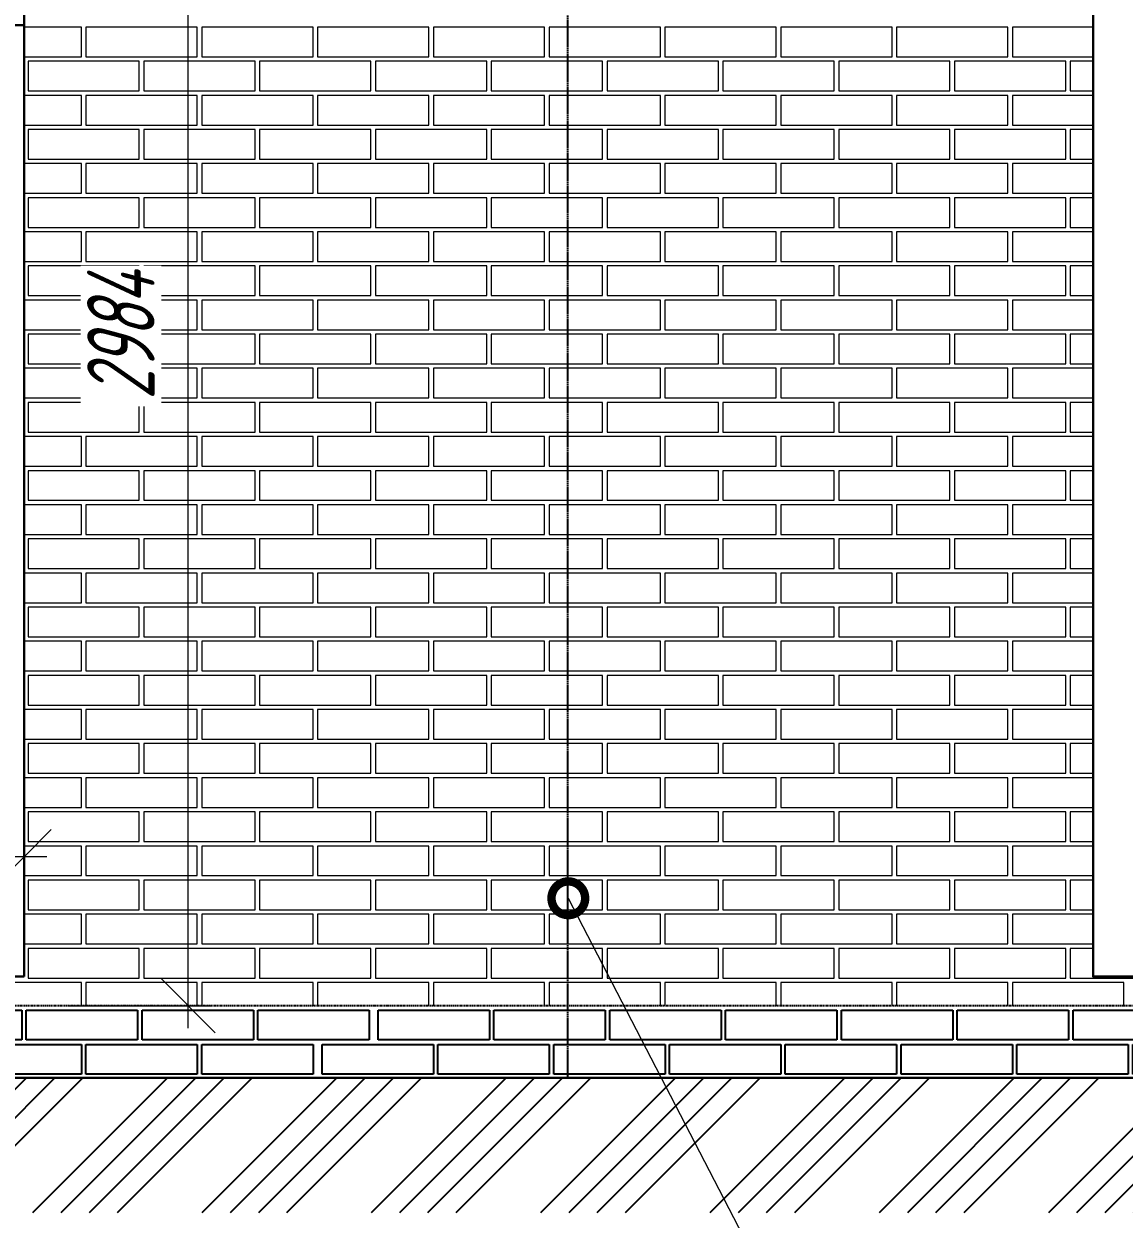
# Model space of a CAD drawing. Header units: millimetres. Extents: x -85477 to 745244, y -3684 to 128206.
# Drawn here: x 720437 to 722888, y 70529 to 73191 of the extents above; entities that cross this region are included whole.
import ezdxf
from ezdxf import colors
from ezdxf.entities.mleader import LeaderData, LeaderLine
from ezdxf.math import Vec2, Vec3

# ---------------------------------------------------------------- set-up
doc = ezdxf.new("R2010")
doc.units = ezdxf.units.MM
doc.linetypes.add('ACAD_ISO02W100', pattern=[15, 12, -3])
doc.linetypes.add('JIS_02_0.7', pattern=[1.35, 0.75, -0.6])
for name, color, linetype, lineweight in [('РАЗМЕРЫ', 5, 'Continuous', 15), ('СТЕНЫ 01', 7, 'Continuous', 50), ('ТЕКСТ', 106, 'Continuous', 20)]:
    doc.layers.add(name, color=color, linetype=linetype, lineweight=lineweight)
doc.layers.add('ШТРИХОВКА', color=3, linetype='Continuous', transparency=0.5)
doc.styles.add('ism - 01', font='simplex.shx', dxfattribs={"width": 0.62, "oblique": 15, "height": 150})
doc.styles.add('ism - 02', font='simplex.shx', dxfattribs={"width": 0.8, "oblique": 15, "height": 150})
doc.dimstyles.new('ism - 01', dxfattribs={"dimtxt": 150, "dimasz": 120, "dimexe": 50, "dimexo": 100, "dimgap": 65, "dimtad": 1, "dimdec": 0, "dimtxsty": 'ism - 01', "dimblk": 'OBLIQUE', "dimcen": 0, "dimdle": 50, "dimadec": 0, "dimazin": 0, "dimtfac": 1, "dimtdec": 0, "dimtmove": 0, "dimatfit": 3, "dimldrblk": 'OBLIQUE', "dimfxl": 1, "dimlwd": -1, "dimlwe": -1, "dimarcsym": 0})

# ---------------------------------------------------------------- blocks, each defined once
blk = doc.blocks.new('_DotSmall')
at = {"color": 0, "linetype": 'ByBlock', "const_width": 0.5}
blk.add_lwpolyline([(-0.0625, 0, 1), (0.0625, 0, 1)], format="xyb", close=True, dxfattribs=at)
blk = doc.blocks.new('_Oblique')
at = {"color": 0, "lineweight": -2}
blk.add_line((-0.5, -0.5), (0.5, 0.5), dxfattribs=at)
blk = doc.blocks.new('*D366')
at = {"layer": 'Defpoints', "color": 0}
for p in [(720437.6, 73988), (720803, 73988), (720437.6, 71004)]:
    blk.add_point(p, dxfattribs=at)
at = {"layer": 'РАЗМЕРЫ', "color": 0}
for p, q in [((720803, 70954), (720803, 74038)), ((720537.6, 73988), (720853, 73988)), ((720537.6, 71004), (720853, 71004))]:
    blk.add_line(p, q, dxfattribs=at)
at = {"layer": 'РАЗМЕРЫ', "color": 0, "xscale": 120, "yscale": 120, "zscale": 120}
for p, rotation in [((720803, 73988), 90), ((720803, 71004), 270)]:
    blk.add_blockref('_Oblique', p, dxfattribs=dict(at, rotation=rotation))
at = {"layer": 'РАЗМЕРЫ', "color": 0, "insert": (720652.9, 72496), "char_height": 150, "attachment_point": 5, "rotation": 90, "style": 'ism - 01', "bg_fill": 3, "box_fill_scale": 1.1, "bg_fill_color": 256, "bg_fill_true_color": 13158600, "bg_fill_transparency": 0}
blk.add_mtext('2984', dxfattribs=at)
blk = doc.blocks.new('*D493')
at = {"layer": 'Defpoints', "color": 0}
for p in [(720437.6, 71336.8), (720207.7, 71174), (720437.6, 71174)]:
    blk.add_point(p, dxfattribs=at)
at = {"layer": 'РАЗМЕРЫ', "color": 0, "linetype": 'Continuous'}
for p, q in [((719756.7, 71580.1), (720108.2, 71580.1)), ((720108.2, 71580.1), (720322.6, 71336.8)), ((720207.7, 71274), (720207.7, 71386.8)), ((720437.6, 71274), (720437.6, 71386.8)), ((720157.7, 71336.8), (720487.6, 71336.8))]:
    blk.add_line(p, q, dxfattribs=at)
at = {"layer": 'РАЗМЕРЫ', "color": 0, "xscale": 120, "yscale": 120, "zscale": 120, "rotation": 180}
blk.add_blockref('_Oblique', (720207.7, 71336.8), dxfattribs=at)
at = {"layer": 'РАЗМЕРЫ', "color": 0, "xscale": 120, "yscale": 120, "zscale": 120}
blk.add_blockref('_Oblique', (720437.6, 71336.8), dxfattribs=at)
at = {"layer": 'РАЗМЕРЫ', "color": 0, "insert": (719932.4, 71729), "char_height": 150, "attachment_point": 5, "style": 'ism - 01', "bg_fill": 3, "box_fill_scale": 1.1, "bg_fill_color": 256, "bg_fill_true_color": 13158600, "bg_fill_transparency": 0}
blk.add_mtext('230', dxfattribs=at)
blk = doc.blocks.new('пр')
at = {"color": 9}
for p, q in [((708865.5, 89384), (708865.5, 89450)), ((708865.5, 89450), (709113.5, 89450)), ((709113.5, 89450), (709113.5, 89384)), ((709123.5, 89384), (709123.5, 89450)), ((709123.5, 89450), (709371.5, 89450)), ((709371.5, 89450), (709371.5, 89384)), ((708740.5, 89308), (708740.5, 89374)), ((708740.5, 89374), (708988.5, 89374)), ((709113.5, 89384), (708865.5, 89384)), ((708988.5, 89374), (708988.5, 89308)), ((708998.5, 89308), (708998.5, 89374)), ((708998.5, 89374), (709246.5, 89374)), ((709371.5, 89384), (709123.5, 89384)), ((709246.5, 89374), (709246.5, 89308)), ((708988.5, 89308), (708740.5, 89308)), ((709246.5, 89308), (708998.5, 89308))]:
    blk.add_line(p, q, dxfattribs=at)

msp = doc.modelspace()

# ---------------------------------------------------------------- hatches: boundary and pattern name
at = {"layer": 'ШТРИХОВКА', "true_color": 0x000000}
h = msp.add_hatch(dxfattribs=at)
h.set_pattern_fill('ANSI34', color=18, scale=14)
h.set_pattern_definition([(45, (62769.92, -19123.8), (-188.58538, 188.58538), []), (45, (62832.78, -19123.8), (-188.58538, 188.58538), []), (45, (62895.65, -19123.8), (-188.58538, 188.58538), []), (45, (62958.5, -19123.8), (-188.58538, 188.58538), [])])
h.paths.add_polyline_path([(711656.6, 71004), (705769.8, 71004), (705770.3, 70704), (711469.1, 70704), (714550.4, 68006.5), (717981.6, 68006.5), (717981.6, 70544), (723506.6, 70544), (723506.6, 70844), (717681.6, 70844), (717681.6, 68254), (714581.6, 68254), (714581.6, 68466), (714337.8, 68466), (714337.8, 68677.5), (714094.1, 68677.5), (714094.1, 68889), (713850.3, 68889), (713850.3, 69100.5), (713606.6, 69100.5), (713606.6, 69312), (713362.8, 69312), (713362.8, 69523.5), (713119.1, 69523.5), (713119.1, 69735), (712875.3, 69735), (712875.3, 69946.5), (712631.6, 69946.5), (712631.6, 70158), (712387.8, 70158), (712387.8, 70369.5), (712144.1, 70369.5), (712144.1, 70581), (711900.3, 70581), (711900.3, 70792.5), (711656.6, 70792.5)])

# ---------------------------------------------------------------- linework, layer by layer
at = {"layer": 'РАЗМЕРЫ', "color": 9, "transparency": 33554559}
for points in [[(720437.6, 73118), (720564.9, 73118), (720564.9, 73184), (720437.6, 73184)], [(722818.6, 73184), (722638.9, 73184), (722638.9, 73118), (722818.6, 73118)], [(722818.6, 73108), (722767.9, 73108), (722767.9, 73042), (722818.6, 73042)], [(720437.6, 72966), (720564.9, 72966), (720564.9, 73032), (720437.6, 73032)], [(722818.6, 73032), (722638.9, 73032), (722638.9, 72966), (722818.6, 72966)], [(722818.6, 72956), (722767.9, 72956), (722767.9, 72890), (722818.6, 72890)], [(720437.6, 72814), (720564.9, 72814), (720564.9, 72880), (720437.6, 72880)], [(722818.6, 72880), (722638.9, 72880), (722638.9, 72814), (722818.6, 72814)], [(722818.6, 72804), (722767.9, 72804), (722767.9, 72738), (722818.6, 72738)], [(720437.6, 72662), (720564.9, 72662), (720564.9, 72728), (720437.6, 72728)], [(722818.6, 72728), (722638.9, 72728), (722638.9, 72662), (722818.6, 72662)], [(722818.6, 72652), (722767.9, 72652), (722767.9, 72586), (722818.6, 72586)], [(720437.6, 72510), (720564.9, 72510), (720564.9, 72576), (720437.6, 72576)], [(722818.6, 72576), (722638.9, 72576), (722638.9, 72510), (722818.6, 72510)], [(722818.6, 72500), (722767.9, 72500), (722767.9, 72434), (722818.6, 72434)], [(720437.6, 72358), (720564.9, 72358), (720564.9, 72424), (720437.6, 72424)], [(722818.6, 72424), (722638.9, 72424), (722638.9, 72358), (722818.6, 72358)], [(722818.6, 72348), (722767.9, 72348), (722767.9, 72282), (722818.6, 72282)], [(720437.6, 72206), (720564.9, 72206), (720564.9, 72272), (720437.6, 72272)], [(722818.6, 72272), (722638.9, 72272), (722638.9, 72206), (722818.6, 72206)], [(722818.6, 72196), (722767.9, 72196), (722767.9, 72130), (722818.6, 72130)], [(720437.6, 72054), (720564.9, 72054), (720564.9, 72120), (720437.6, 72120)], [(722818.6, 72120), (722638.9, 72120), (722638.9, 72054), (722818.6, 72054)], [(722818.6, 72044), (722767.9, 72044), (722767.9, 71978), (722818.6, 71978)], [(720437.6, 71902), (720564.9, 71902), (720564.9, 71968), (720437.6, 71968)], [(722818.6, 71968), (722638.9, 71968), (722638.9, 71902), (722818.6, 71902)], [(722818.6, 71892), (722767.9, 71892), (722767.9, 71826), (722818.6, 71826)], [(720437.6, 71750), (720564.9, 71750), (720564.9, 71816), (720437.6, 71816)], [(722818.6, 71816), (722638.9, 71816), (722638.9, 71750), (722818.6, 71750)], [(722818.6, 71740), (722767.9, 71740), (722767.9, 71674), (722818.6, 71674)], [(720437.6, 71598), (720564.9, 71598), (720564.9, 71664), (720437.6, 71664)], [(722818.6, 71664), (722638.9, 71664), (722638.9, 71598), (722818.6, 71598)], [(722818.6, 71588), (722767.9, 71588), (722767.9, 71522), (722818.6, 71522)], [(720437.6, 71446), (720564.9, 71446), (720564.9, 71512), (720437.6, 71512)], [(722818.6, 71512), (722638.9, 71512), (722638.9, 71446), (722818.6, 71446)], [(722818.6, 71436), (722767.9, 71436), (722767.9, 71370), (722818.6, 71370)], [(720437.6, 71294), (720564.9, 71294), (720564.9, 71360), (720437.6, 71360)], [(722818.6, 71360), (722638.9, 71360), (722638.9, 71294), (722818.6, 71294)], [(722818.6, 71284), (722767.9, 71284), (722767.9, 71218), (722818.6, 71218)], [(720437.6, 71142), (720564.9, 71142), (720564.9, 71208), (720437.6, 71208)], [(722818.6, 71208), (722638.9, 71208), (722638.9, 71142), (722818.6, 71142)], [(722818.6, 71132), (722767.9, 71132), (722767.9, 71066), (723015.9, 71066), (723015.9, 71069)], [(720564.9, 71004), (720564.9, 71056), (720316.9, 71056), (720316.9, 71004)], [(720822.9, 71004), (720822.9, 71056), (720574.9, 71056), (720574.9, 71004)], [(721080.9, 71004), (721080.9, 71056), (720832.9, 71056), (720832.9, 71004)], [(721338.9, 71004), (721338.9, 71056), (721090.9, 71056), (721090.9, 71004)], [(721596.9, 71004), (721596.9, 71056), (721348.9, 71056), (721348.9, 71004)], [(721854.9, 71004), (721854.9, 71056), (721606.9, 71056), (721606.9, 71004)], [(722112.9, 71004), (722112.9, 71056), (721864.9, 71056), (721864.9, 71004)], [(722370.9, 71004), (722370.9, 71056), (722122.9, 71056), (722122.9, 71004)], [(722628.9, 71004), (722628.9, 71056), (722380.9, 71056), (722380.9, 71004)], [(722886.9, 71004), (722886.9, 71056), (722638.9, 71056), (722638.9, 71004)]]:
    msp.add_lwpolyline(points, dxfattribs=at)
for points in [[(720574.9, 73118), (720822.9, 73118), (720822.9, 73184), (720574.9, 73184)], [(720832.9, 73118), (721080.9, 73118), (721080.9, 73184), (720832.9, 73184)], [(721090.9, 73118), (721338.9, 73118), (721338.9, 73184), (721090.9, 73184)], [(721348.9, 73118), (721596.9, 73118), (721596.9, 73184), (721348.9, 73184)], [(721606.9, 73118), (721854.9, 73118), (721854.9, 73184), (721606.9, 73184)], [(721864.9, 73118), (722112.9, 73118), (722112.9, 73184), (721864.9, 73184)], [(722122.9, 73118), (722370.9, 73118), (722370.9, 73184), (722122.9, 73184)], [(722380.9, 73118), (722628.9, 73118), (722628.9, 73184), (722380.9, 73184)], [(720445.9, 73042), (720693.9, 73042), (720693.9, 73108), (720445.9, 73108)], [(720703.9, 73042), (720951.9, 73042), (720951.9, 73108), (720703.9, 73108)], [(720961.9, 73042), (721209.9, 73042), (721209.9, 73108), (720961.9, 73108)], [(721219.9, 73042), (721467.9, 73042), (721467.9, 73108), (721219.9, 73108)], [(721477.9, 73042), (721725.9, 73042), (721725.9, 73108), (721477.9, 73108)], [(721735.9, 73042), (721983.9, 73042), (721983.9, 73108), (721735.9, 73108)], [(721993.9, 73042), (722241.9, 73042), (722241.9, 73108), (721993.9, 73108)], [(722251.9, 73042), (722499.9, 73042), (722499.9, 73108), (722251.9, 73108)], [(722509.9, 73042), (722757.9, 73042), (722757.9, 73108), (722509.9, 73108)], [(720574.9, 72966), (720822.9, 72966), (720822.9, 73032), (720574.9, 73032)], [(720832.9, 72966), (721080.9, 72966), (721080.9, 73032), (720832.9, 73032)], [(721090.9, 72966), (721338.9, 72966), (721338.9, 73032), (721090.9, 73032)], [(721348.9, 72966), (721596.9, 72966), (721596.9, 73032), (721348.9, 73032)], [(721606.9, 72966), (721854.9, 72966), (721854.9, 73032), (721606.9, 73032)], [(721864.9, 72966), (722112.9, 72966), (722112.9, 73032), (721864.9, 73032)], [(722122.9, 72966), (722370.9, 72966), (722370.9, 73032), (722122.9, 73032)], [(722380.9, 72966), (722628.9, 72966), (722628.9, 73032), (722380.9, 73032)], [(720445.9, 72890), (720693.9, 72890), (720693.9, 72956), (720445.9, 72956)], [(720703.9, 72890), (720951.9, 72890), (720951.9, 72956), (720703.9, 72956)], [(720961.9, 72890), (721209.9, 72890), (721209.9, 72956), (720961.9, 72956)], [(721219.9, 72890), (721467.9, 72890), (721467.9, 72956), (721219.9, 72956)], [(721477.9, 72890), (721725.9, 72890), (721725.9, 72956), (721477.9, 72956)], [(721735.9, 72890), (721983.9, 72890), (721983.9, 72956), (721735.9, 72956)], [(721993.9, 72890), (722241.9, 72890), (722241.9, 72956), (721993.9, 72956)], [(722251.9, 72890), (722499.9, 72890), (722499.9, 72956), (722251.9, 72956)], [(722509.9, 72890), (722757.9, 72890), (722757.9, 72956), (722509.9, 72956)], [(720574.9, 72814), (720822.9, 72814), (720822.9, 72880), (720574.9, 72880)], [(720832.9, 72814), (721080.9, 72814), (721080.9, 72880), (720832.9, 72880)], [(721090.9, 72814), (721338.9, 72814), (721338.9, 72880), (721090.9, 72880)], [(721348.9, 72814), (721596.9, 72814), (721596.9, 72880), (721348.9, 72880)], [(721606.9, 72814), (721854.9, 72814), (721854.9, 72880), (721606.9, 72880)], [(721864.9, 72814), (722112.9, 72814), (722112.9, 72880), (721864.9, 72880)], [(722122.9, 72814), (722370.9, 72814), (722370.9, 72880), (722122.9, 72880)], [(722380.9, 72814), (722628.9, 72814), (722628.9, 72880), (722380.9, 72880)], [(720445.9, 72738), (720693.9, 72738), (720693.9, 72804), (720445.9, 72804)], [(720703.9, 72738), (720951.9, 72738), (720951.9, 72804), (720703.9, 72804)], [(720961.9, 72738), (721209.9, 72738), (721209.9, 72804), (720961.9, 72804)], [(721219.9, 72738), (721467.9, 72738), (721467.9, 72804), (721219.9, 72804)], [(721477.9, 72738), (721725.9, 72738), (721725.9, 72804), (721477.9, 72804)], [(721735.9, 72738), (721983.9, 72738), (721983.9, 72804), (721735.9, 72804)], [(721993.9, 72738), (722241.9, 72738), (722241.9, 72804), (721993.9, 72804)], [(722251.9, 72738), (722499.9, 72738), (722499.9, 72804), (722251.9, 72804)], [(722509.9, 72738), (722757.9, 72738), (722757.9, 72804), (722509.9, 72804)], [(720574.9, 72662), (720822.9, 72662), (720822.9, 72728), (720574.9, 72728)], [(720832.9, 72662), (721080.9, 72662), (721080.9, 72728), (720832.9, 72728)], [(721090.9, 72662), (721338.9, 72662), (721338.9, 72728), (721090.9, 72728)], [(721348.9, 72662), (721596.9, 72662), (721596.9, 72728), (721348.9, 72728)], [(721606.9, 72662), (721854.9, 72662), (721854.9, 72728), (721606.9, 72728)], [(721864.9, 72662), (722112.9, 72662), (722112.9, 72728), (721864.9, 72728)], [(722122.9, 72662), (722370.9, 72662), (722370.9, 72728), (722122.9, 72728)], [(722380.9, 72662), (722628.9, 72662), (722628.9, 72728), (722380.9, 72728)], [(720445.9, 72586), (720693.9, 72586), (720693.9, 72652), (720445.9, 72652)], [(720703.9, 72586), (720951.9, 72586), (720951.9, 72652), (720703.9, 72652)], [(720961.9, 72586), (721209.9, 72586), (721209.9, 72652), (720961.9, 72652)], [(721219.9, 72586), (721467.9, 72586), (721467.9, 72652), (721219.9, 72652)], [(721477.9, 72586), (721725.9, 72586), (721725.9, 72652), (721477.9, 72652)], [(721735.9, 72586), (721983.9, 72586), (721983.9, 72652), (721735.9, 72652)], [(721993.9, 72586), (722241.9, 72586), (722241.9, 72652), (721993.9, 72652)], [(722251.9, 72586), (722499.9, 72586), (722499.9, 72652), (722251.9, 72652)], [(722509.9, 72586), (722757.9, 72586), (722757.9, 72652), (722509.9, 72652)], [(720574.9, 72510), (720822.9, 72510), (720822.9, 72576), (720574.9, 72576)], [(720832.9, 72510), (721080.9, 72510), (721080.9, 72576), (720832.9, 72576)], [(721090.9, 72510), (721338.9, 72510), (721338.9, 72576), (721090.9, 72576)], [(721348.9, 72510), (721596.9, 72510), (721596.9, 72576), (721348.9, 72576)], [(721606.9, 72510), (721854.9, 72510), (721854.9, 72576), (721606.9, 72576)], [(721864.9, 72510), (722112.9, 72510), (722112.9, 72576), (721864.9, 72576)], [(722122.9, 72510), (722370.9, 72510), (722370.9, 72576), (722122.9, 72576)], [(722380.9, 72510), (722628.9, 72510), (722628.9, 72576), (722380.9, 72576)], [(720445.9, 72434), (720693.9, 72434), (720693.9, 72500), (720445.9, 72500)], [(720703.9, 72434), (720951.9, 72434), (720951.9, 72500), (720703.9, 72500)], [(720961.9, 72434), (721209.9, 72434), (721209.9, 72500), (720961.9, 72500)], [(721219.9, 72434), (721467.9, 72434), (721467.9, 72500), (721219.9, 72500)], [(721477.9, 72434), (721725.9, 72434), (721725.9, 72500), (721477.9, 72500)], [(721735.9, 72434), (721983.9, 72434), (721983.9, 72500), (721735.9, 72500)], [(721993.9, 72434), (722241.9, 72434), (722241.9, 72500), (721993.9, 72500)], [(722251.9, 72434), (722499.9, 72434), (722499.9, 72500), (722251.9, 72500)], [(722509.9, 72434), (722757.9, 72434), (722757.9, 72500), (722509.9, 72500)], [(720574.9, 72358), (720822.9, 72358), (720822.9, 72424), (720574.9, 72424)], [(720832.9, 72358), (721080.9, 72358), (721080.9, 72424), (720832.9, 72424)], [(721090.9, 72358), (721338.9, 72358), (721338.9, 72424), (721090.9, 72424)], [(721348.9, 72358), (721596.9, 72358), (721596.9, 72424), (721348.9, 72424)], [(721606.9, 72358), (721854.9, 72358), (721854.9, 72424), (721606.9, 72424)], [(721864.9, 72358), (722112.9, 72358), (722112.9, 72424), (721864.9, 72424)], [(722122.9, 72358), (722370.9, 72358), (722370.9, 72424), (722122.9, 72424)], [(722380.9, 72358), (722628.9, 72358), (722628.9, 72424), (722380.9, 72424)], [(720445.9, 72282), (720693.9, 72282), (720693.9, 72348), (720445.9, 72348)], [(720703.9, 72282), (720951.9, 72282), (720951.9, 72348), (720703.9, 72348)], [(720961.9, 72282), (721209.9, 72282), (721209.9, 72348), (720961.9, 72348)], [(721219.9, 72282), (721467.9, 72282), (721467.9, 72348), (721219.9, 72348)], [(721477.9, 72282), (721725.9, 72282), (721725.9, 72348), (721477.9, 72348)], [(721735.9, 72282), (721983.9, 72282), (721983.9, 72348), (721735.9, 72348)], [(721993.9, 72282), (722241.9, 72282), (722241.9, 72348), (721993.9, 72348)], [(722251.9, 72282), (722499.9, 72282), (722499.9, 72348), (722251.9, 72348)], [(722509.9, 72282), (722757.9, 72282), (722757.9, 72348), (722509.9, 72348)], [(720574.9, 72206), (720822.9, 72206), (720822.9, 72272), (720574.9, 72272)], [(720832.9, 72206), (721080.9, 72206), (721080.9, 72272), (720832.9, 72272)], [(721090.9, 72206), (721338.9, 72206), (721338.9, 72272), (721090.9, 72272)], [(721348.9, 72206), (721596.9, 72206), (721596.9, 72272), (721348.9, 72272)], [(721606.9, 72206), (721854.9, 72206), (721854.9, 72272), (721606.9, 72272)], [(721864.9, 72206), (722112.9, 72206), (722112.9, 72272), (721864.9, 72272)], [(722122.9, 72206), (722370.9, 72206), (722370.9, 72272), (722122.9, 72272)], [(722380.9, 72206), (722628.9, 72206), (722628.9, 72272), (722380.9, 72272)], [(720445.9, 72130), (720693.9, 72130), (720693.9, 72196), (720445.9, 72196)], [(720703.9, 72130), (720951.9, 72130), (720951.9, 72196), (720703.9, 72196)], [(720961.9, 72130), (721209.9, 72130), (721209.9, 72196), (720961.9, 72196)], [(721219.9, 72130), (721467.9, 72130), (721467.9, 72196), (721219.9, 72196)], [(721477.9, 72130), (721725.9, 72130), (721725.9, 72196), (721477.9, 72196)], [(721735.9, 72130), (721983.9, 72130), (721983.9, 72196), (721735.9, 72196)], [(721993.9, 72130), (722241.9, 72130), (722241.9, 72196), (721993.9, 72196)], [(722251.9, 72130), (722499.9, 72130), (722499.9, 72196), (722251.9, 72196)], [(722509.9, 72130), (722757.9, 72130), (722757.9, 72196), (722509.9, 72196)], [(720574.9, 72054), (720822.9, 72054), (720822.9, 72120), (720574.9, 72120)], [(720832.9, 72054), (721080.9, 72054), (721080.9, 72120), (720832.9, 72120)], [(721090.9, 72054), (721338.9, 72054), (721338.9, 72120), (721090.9, 72120)], [(721348.9, 72054), (721596.9, 72054), (721596.9, 72120), (721348.9, 72120)], [(721606.9, 72054), (721854.9, 72054), (721854.9, 72120), (721606.9, 72120)], [(721864.9, 72054), (722112.9, 72054), (722112.9, 72120), (721864.9, 72120)], [(722122.9, 72054), (722370.9, 72054), (722370.9, 72120), (722122.9, 72120)], [(722380.9, 72054), (722628.9, 72054), (722628.9, 72120), (722380.9, 72120)], [(720445.9, 71978), (720693.9, 71978), (720693.9, 72044), (720445.9, 72044)], [(720703.9, 71978), (720951.9, 71978), (720951.9, 72044), (720703.9, 72044)], [(720961.9, 71978), (721209.9, 71978), (721209.9, 72044), (720961.9, 72044)], [(721219.9, 71978), (721467.9, 71978), (721467.9, 72044), (721219.9, 72044)], [(721477.9, 71978), (721725.9, 71978), (721725.9, 72044), (721477.9, 72044)], [(721735.9, 71978), (721983.9, 71978), (721983.9, 72044), (721735.9, 72044)], [(721993.9, 71978), (722241.9, 71978), (722241.9, 72044), (721993.9, 72044)], [(722251.9, 71978), (722499.9, 71978), (722499.9, 72044), (722251.9, 72044)], [(722509.9, 71978), (722757.9, 71978), (722757.9, 72044), (722509.9, 72044)], [(720574.9, 71902), (720822.9, 71902), (720822.9, 71968), (720574.9, 71968)], [(720832.9, 71902), (721080.9, 71902), (721080.9, 71968), (720832.9, 71968)], [(721090.9, 71902), (721338.9, 71902), (721338.9, 71968), (721090.9, 71968)], [(721348.9, 71902), (721596.9, 71902), (721596.9, 71968), (721348.9, 71968)], [(721606.9, 71902), (721854.9, 71902), (721854.9, 71968), (721606.9, 71968)], [(721864.9, 71902), (722112.9, 71902), (722112.9, 71968), (721864.9, 71968)], [(722122.9, 71902), (722370.9, 71902), (722370.9, 71968), (722122.9, 71968)], [(722380.9, 71902), (722628.9, 71902), (722628.9, 71968), (722380.9, 71968)], [(720445.9, 71826), (720693.9, 71826), (720693.9, 71892), (720445.9, 71892)], [(720703.9, 71826), (720951.9, 71826), (720951.9, 71892), (720703.9, 71892)], [(720961.9, 71826), (721209.9, 71826), (721209.9, 71892), (720961.9, 71892)], [(721219.9, 71826), (721467.9, 71826), (721467.9, 71892), (721219.9, 71892)], [(721477.9, 71826), (721725.9, 71826), (721725.9, 71892), (721477.9, 71892)], [(721735.9, 71826), (721983.9, 71826), (721983.9, 71892), (721735.9, 71892)], [(721993.9, 71826), (722241.9, 71826), (722241.9, 71892), (721993.9, 71892)], [(722251.9, 71826), (722499.9, 71826), (722499.9, 71892), (722251.9, 71892)], [(722509.9, 71826), (722757.9, 71826), (722757.9, 71892), (722509.9, 71892)], [(720574.9, 71750), (720822.9, 71750), (720822.9, 71816), (720574.9, 71816)], [(720832.9, 71750), (721080.9, 71750), (721080.9, 71816), (720832.9, 71816)], [(721090.9, 71750), (721338.9, 71750), (721338.9, 71816), (721090.9, 71816)], [(721348.9, 71750), (721596.9, 71750), (721596.9, 71816), (721348.9, 71816)], [(721606.9, 71750), (721854.9, 71750), (721854.9, 71816), (721606.9, 71816)], [(721864.9, 71750), (722112.9, 71750), (722112.9, 71816), (721864.9, 71816)], [(722122.9, 71750), (722370.9, 71750), (722370.9, 71816), (722122.9, 71816)], [(722380.9, 71750), (722628.9, 71750), (722628.9, 71816), (722380.9, 71816)], [(720445.9, 71674), (720693.9, 71674), (720693.9, 71740), (720445.9, 71740)], [(720703.9, 71674), (720951.9, 71674), (720951.9, 71740), (720703.9, 71740)], [(720961.9, 71674), (721209.9, 71674), (721209.9, 71740), (720961.9, 71740)], [(721219.9, 71674), (721467.9, 71674), (721467.9, 71740), (721219.9, 71740)], [(721477.9, 71674), (721725.9, 71674), (721725.9, 71740), (721477.9, 71740)], [(721735.9, 71674), (721983.9, 71674), (721983.9, 71740), (721735.9, 71740)], [(721993.9, 71674), (722241.9, 71674), (722241.9, 71740), (721993.9, 71740)], [(722251.9, 71674), (722499.9, 71674), (722499.9, 71740), (722251.9, 71740)], [(722509.9, 71674), (722757.9, 71674), (722757.9, 71740), (722509.9, 71740)], [(720574.9, 71598), (720822.9, 71598), (720822.9, 71664), (720574.9, 71664)], [(720832.9, 71598), (721080.9, 71598), (721080.9, 71664), (720832.9, 71664)], [(721090.9, 71598), (721338.9, 71598), (721338.9, 71664), (721090.9, 71664)], [(721348.9, 71598), (721596.9, 71598), (721596.9, 71664), (721348.9, 71664)], [(721606.9, 71598), (721854.9, 71598), (721854.9, 71664), (721606.9, 71664)], [(721864.9, 71598), (722112.9, 71598), (722112.9, 71664), (721864.9, 71664)], [(722122.9, 71598), (722370.9, 71598), (722370.9, 71664), (722122.9, 71664)], [(722380.9, 71598), (722628.9, 71598), (722628.9, 71664), (722380.9, 71664)], [(720445.9, 71522), (720693.9, 71522), (720693.9, 71588), (720445.9, 71588)], [(720703.9, 71522), (720951.9, 71522), (720951.9, 71588), (720703.9, 71588)], [(720961.9, 71522), (721209.9, 71522), (721209.9, 71588), (720961.9, 71588)], [(721219.9, 71522), (721467.9, 71522), (721467.9, 71588), (721219.9, 71588)], [(721477.9, 71522), (721725.9, 71522), (721725.9, 71588), (721477.9, 71588)], [(721735.9, 71522), (721983.9, 71522), (721983.9, 71588), (721735.9, 71588)], [(721993.9, 71522), (722241.9, 71522), (722241.9, 71588), (721993.9, 71588)], [(722251.9, 71522), (722499.9, 71522), (722499.9, 71588), (722251.9, 71588)], [(722509.9, 71522), (722757.9, 71522), (722757.9, 71588), (722509.9, 71588)], [(720574.9, 71446), (720822.9, 71446), (720822.9, 71512), (720574.9, 71512)], [(720832.9, 71446), (721080.9, 71446), (721080.9, 71512), (720832.9, 71512)], [(721090.9, 71446), (721338.9, 71446), (721338.9, 71512), (721090.9, 71512)], [(721348.9, 71446), (721596.9, 71446), (721596.9, 71512), (721348.9, 71512)], [(721606.9, 71446), (721854.9, 71446), (721854.9, 71512), (721606.9, 71512)], [(721864.9, 71446), (722112.9, 71446), (722112.9, 71512), (721864.9, 71512)], [(722122.9, 71446), (722370.9, 71446), (722370.9, 71512), (722122.9, 71512)], [(722380.9, 71446), (722628.9, 71446), (722628.9, 71512), (722380.9, 71512)], [(720445.9, 71370), (720693.9, 71370), (720693.9, 71436), (720445.9, 71436)], [(720703.9, 71370), (720951.9, 71370), (720951.9, 71436), (720703.9, 71436)], [(720961.9, 71370), (721209.9, 71370), (721209.9, 71436), (720961.9, 71436)], [(721219.9, 71370), (721467.9, 71370), (721467.9, 71436), (721219.9, 71436)], [(721477.9, 71370), (721725.9, 71370), (721725.9, 71436), (721477.9, 71436)], [(721735.9, 71370), (721983.9, 71370), (721983.9, 71436), (721735.9, 71436)], [(721993.9, 71370), (722241.9, 71370), (722241.9, 71436), (721993.9, 71436)], [(722251.9, 71370), (722499.9, 71370), (722499.9, 71436), (722251.9, 71436)], [(722509.9, 71370), (722757.9, 71370), (722757.9, 71436), (722509.9, 71436)], [(720574.9, 71294), (720822.9, 71294), (720822.9, 71360), (720574.9, 71360)], [(720832.9, 71294), (721080.9, 71294), (721080.9, 71360), (720832.9, 71360)], [(721090.9, 71294), (721338.9, 71294), (721338.9, 71360), (721090.9, 71360)], [(721348.9, 71294), (721596.9, 71294), (721596.9, 71360), (721348.9, 71360)], [(721606.9, 71294), (721854.9, 71294), (721854.9, 71360), (721606.9, 71360)], [(721864.9, 71294), (722112.9, 71294), (722112.9, 71360), (721864.9, 71360)], [(722122.9, 71294), (722370.9, 71294), (722370.9, 71360), (722122.9, 71360)], [(722380.9, 71294), (722628.9, 71294), (722628.9, 71360), (722380.9, 71360)], [(720445.9, 71218), (720693.9, 71218), (720693.9, 71284), (720445.9, 71284)], [(720703.9, 71218), (720951.9, 71218), (720951.9, 71284), (720703.9, 71284)], [(720961.9, 71218), (721209.9, 71218), (721209.9, 71284), (720961.9, 71284)], [(721219.9, 71218), (721467.9, 71218), (721467.9, 71284), (721219.9, 71284)], [(721477.9, 71218), (721725.9, 71218), (721725.9, 71284), (721477.9, 71284)], [(721735.9, 71218), (721983.9, 71218), (721983.9, 71284), (721735.9, 71284)], [(721993.9, 71218), (722241.9, 71218), (722241.9, 71284), (721993.9, 71284)], [(722251.9, 71218), (722499.9, 71218), (722499.9, 71284), (722251.9, 71284)], [(722509.9, 71218), (722757.9, 71218), (722757.9, 71284), (722509.9, 71284)], [(720574.9, 71142), (720822.9, 71142), (720822.9, 71208), (720574.9, 71208)], [(720832.9, 71142), (721080.9, 71142), (721080.9, 71208), (720832.9, 71208)], [(721090.9, 71142), (721338.9, 71142), (721338.9, 71208), (721090.9, 71208)], [(721348.9, 71142), (721596.9, 71142), (721596.9, 71208), (721348.9, 71208)], [(721606.9, 71142), (721854.9, 71142), (721854.9, 71208), (721606.9, 71208)], [(721864.9, 71142), (722112.9, 71142), (722112.9, 71208), (721864.9, 71208)], [(722122.9, 71142), (722370.9, 71142), (722370.9, 71208), (722122.9, 71208)], [(722380.9, 71142), (722628.9, 71142), (722628.9, 71208), (722380.9, 71208)], [(720445.9, 71066), (720693.9, 71066), (720693.9, 71132), (720445.9, 71132)], [(720703.9, 71066), (720951.9, 71066), (720951.9, 71132), (720703.9, 71132)], [(720961.9, 71066), (721209.9, 71066), (721209.9, 71132), (720961.9, 71132)], [(721219.9, 71066), (721467.9, 71066), (721467.9, 71132), (721219.9, 71132)], [(721477.9, 71066), (721725.9, 71066), (721725.9, 71132), (721477.9, 71132)], [(721735.9, 71066), (721983.9, 71066), (721983.9, 71132), (721735.9, 71132)], [(721993.9, 71066), (722241.9, 71066), (722241.9, 71132), (721993.9, 71132)], [(722251.9, 71066), (722499.9, 71066), (722499.9, 71132), (722251.9, 71132)], [(722509.9, 71066), (722757.9, 71066), (722757.9, 71132), (722509.9, 71132)]]:
    msp.add_lwpolyline(points, close=True, dxfattribs=at)
at = {"layer": 'СТЕНЫ 01', "linetype": 'ACAD_ISO02W100', "lineweight": -3, "ltscale": 0.3}
msp.add_lwpolyline([(721647.6, 75104), (721647.6, 70844)], dxfattribs=at)
at = {"layer": 'СТЕНЫ 01', "lineweight": 30}
msp.add_lwpolyline([(720437.6, 71069), (720437.6, 73988), (719061.6, 73988), (719061.6, 71069)], close=True, dxfattribs=at)
msp.add_lwpolyline([(720437.6, 73188.4), (719061.6, 73188.4)], dxfattribs=at)

# ---------------------------------------------------------------- next in the draw order: leaders
at = {"layer": 'ТЕКСТ', "color": 0}
ml = msp.add_multileader_mtext('Standard', dxfattribs=at)
ml.set_content('Термоусадочный шов', style='ism - 02')
ml.set_leader_properties(linetype='ByLayer', lineweight=-1)
ml.set_arrow_properties(name='DOTSMALL')
ml.build(insert=Vec2(0, 0))
ml.multileader.update_dxf_attribs({"text_left_attachment_type": 6, "text_right_attachment_type": 6, "arrow_head_size": 150})
ctx = ml.context
ctx.base_point, ctx.char_height, ctx.arrow_head_size, ctx.plane_origin = Vec3(722395, 70047.5), 150, 150, Vec3(718869.7, 67980.7)
ctx.left_attachment, ctx.right_attachment = 6, 6
notes = []
notes.append((ctx, [(0, (1, 1, 0), (722269.3, 70047.5), (1, 0), 125.7, [(0, [(721649.6, 71243.6)], 0, [])])]))
ctx.mtext.insert, ctx.mtext.flow_direction = Vec3(722397, 70247.5), 5
ctx.mtext.has_bg_fill, ctx.mtext.bg_color, ctx.mtext.bg_scale_factor, ctx.mtext.bg_transparency, ctx.mtext.use_window_bg_color = 1, -1073741824, 1.1, 0, 1
ml = msp.add_multileader_mtext('Standard', dxfattribs=at)
ml.set_content('Парапет спуска в подвал', style='ism - 02')
ml.set_leader_properties(linetype='ByLayer', lineweight=-1)
ml.set_arrow_properties(name='DOTSMALL')
ml.build(insert=Vec2(0, 0))
ml.multileader.update_dxf_attribs({"text_left_attachment_type": 6, "text_right_attachment_type": 6, "arrow_head_size": 150})
ctx = ml.context
ctx.base_point, ctx.char_height, ctx.arrow_head_size, ctx.plane_origin = Vec3(718774.4, 69791.2), 150, 150, Vec3(713724.8, 67845.9)
ctx.left_attachment, ctx.right_attachment = 6, 6
notes.append((ctx, [(0, (1, 1, 0), (718648.7, 69791.2), (1, 0), 125.7, [(0, [(717832.9, 71102.7)], 0, [])])]))
ctx.mtext.insert, ctx.mtext.flow_direction = Vec3(718776.4, 69991.2), 5
ctx.mtext.has_bg_fill, ctx.mtext.bg_color, ctx.mtext.bg_scale_factor, ctx.mtext.bg_transparency, ctx.mtext.use_window_bg_color = 1, -1073741824, 1.1, 0, 1
for ctx, leaders in notes:
    for number, flags, end, landing, length, lines in leaders:
        leader = LeaderData()
        leader.index, (leader.has_last_leader_line, leader.has_dogleg_vector, leader.attachment_direction) = number, flags
        leader.last_leader_point, leader.dogleg_vector, leader.dogleg_length = Vec3(end), Vec3(landing), length
        for number, points, colour, breaks in lines:
            line = LeaderLine()
            line.index, line.vertices, line.color, line.breaks = number, Vec3.list(points), colors.encode_raw_color(colour), breaks
            leader.lines.append(line)
        ctx.leaders.append(leader)

# ---------------------------------------------------------------- next in the draw order: linework, layer by layer
at = {"layer": 'СТЕНЫ 01', "lineweight": 30}
for points in [[(723506.6, 73988), (722818.6, 73988), (722818.6, 71069), (723506.6, 71069)], [(717981.6, 70844), (723506.6, 70844)]]:
    msp.add_lwpolyline(points, dxfattribs=at)

# ---------------------------------------------------------------- next in the draw order: block references
at = {"color": 9}
for p in [(12360.5, -18456), (12876.5, -18456), (13392.5, -18456), (13908.5, -18456)]:
    msp.add_blockref('пр', p, dxfattribs=at)

# ---------------------------------------------------------------- next in the draw order: dimensions: what is measured, and where the dimension line sits
at = {"layer": 'РАЗМЕРЫ'}
dim = msp.add_linear_dim(base=(720803, 73988), p1=(720437.6, 71004), p2=(720437.6, 73988), angle=90, dimstyle='ism - 01', override={"dimtfill": 1}, dxfattribs=at)
dim.commit()
dim.dimension.update_dxf_attribs({"geometry": '*D366', "text_midpoint": (720652.9, 72496)})

# ---------------------------------------------------------------- next in the draw order: linework, layer by layer
at = {"layer": 'СТЕНЫ 01', "linetype": 'JIS_02_0.7', "lineweight": -3, "ltscale": 2}
msp.add_lwpolyline([(724784.9, 71004), (705358.4, 71004)], dxfattribs=at)

# ---------------------------------------------------------------- next in the draw order: block references
at = {"color": 9}
for p in [(11318.5, -18456), (11834.5, -18456)]:
    msp.add_blockref('пр', p, dxfattribs=at)

# ---------------------------------------------------------------- next in the draw order: dimensions: what is measured, and where the dimension line sits
at = {"layer": 'РАЗМЕРЫ'}
dim = msp.add_linear_dim(base=(720437.6, 71336.8), p1=(720207.7, 71174), p2=(720437.6, 71174), dimstyle='ism - 01', override={"dimtmove": 1, "dimfxl": 2, "dimtfill": 1}, dxfattribs=at)
dim.commit()
dim.dimension.update_dxf_attribs({"geometry": '*D493', "text_midpoint": (720043.2, 71580.1), "dimtype": 160})

doc.saveas('drawing.dxf')
